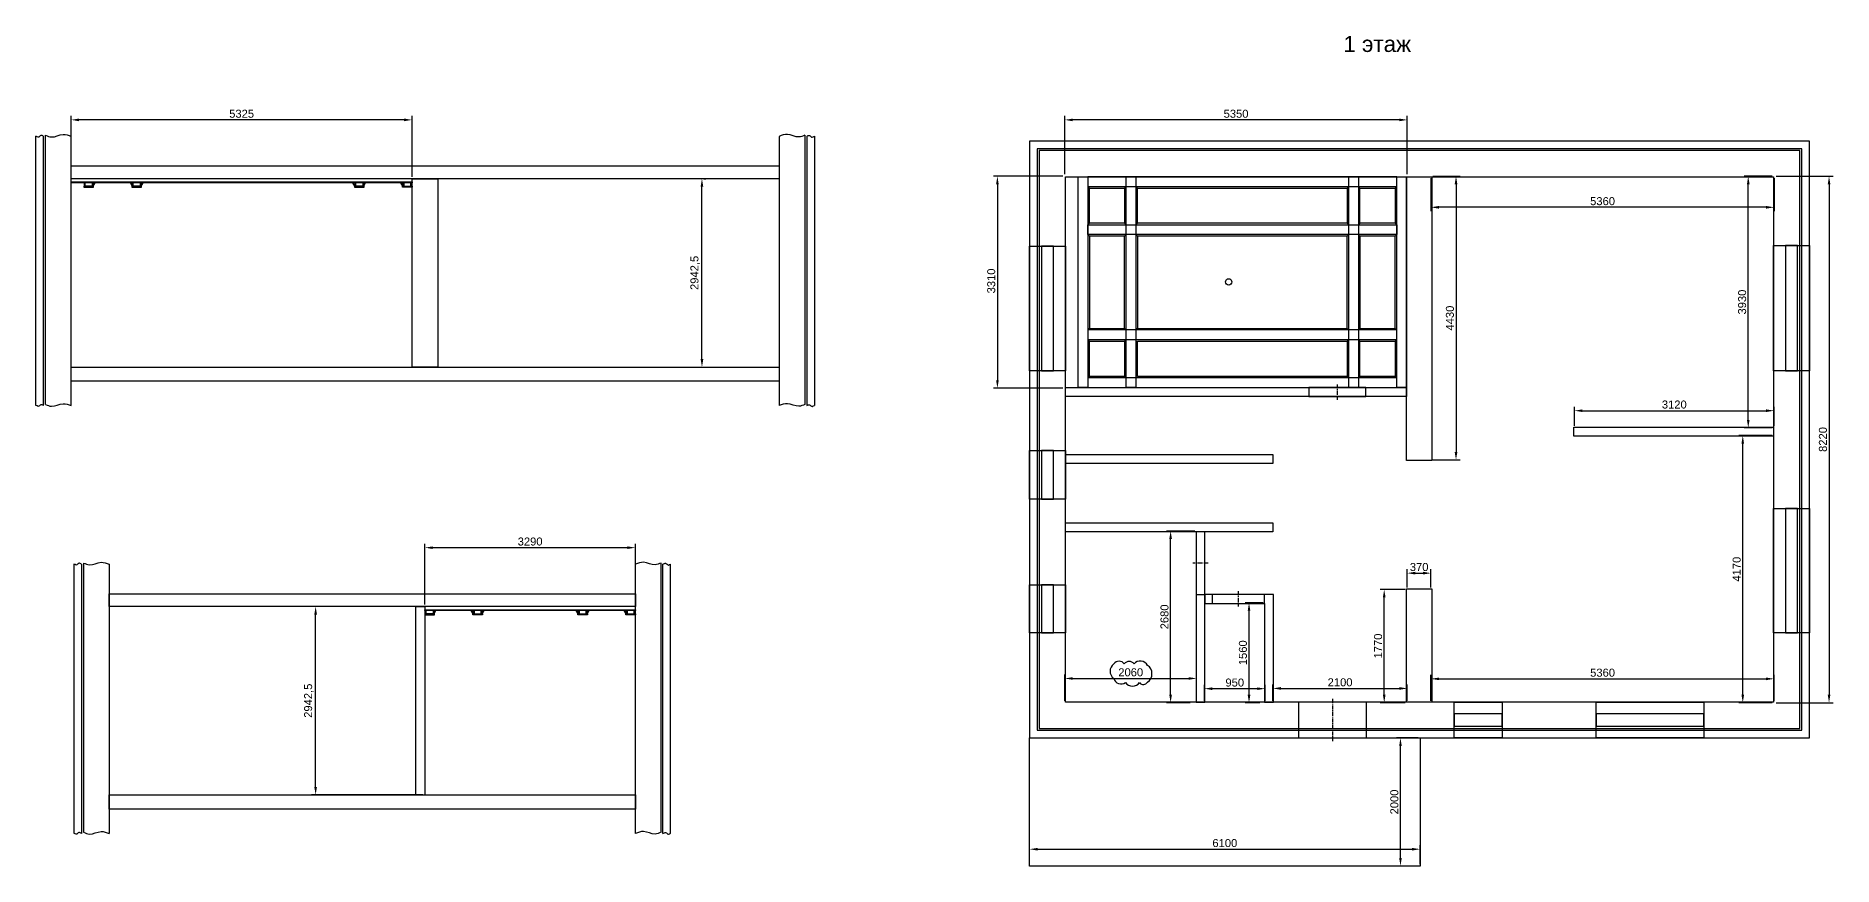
# Model space of a CAD drawing. Header units: millimetres. Extents: x -44972 to 67265, y -58031 to 15181.
# Drawn here: x -15039 to 13031, y -19928 to -6968 of the extents above; entities that cross this region are included whole.
import ezdxf

# ---------------------------------------------------------------- set-up
doc = ezdxf.new("R2010")
doc.units = ezdxf.units.MM
doc.linetypes.add('CENTER', pattern=[50.8, 31.75, -6.35, 6.35, -6.35])
for name, color, linetype in [('Axes', 4, 'Continuous'), ('Ceiling', 7, 'Continuous'), ('Dimensions', 3, 'Continuous'), ('Doors', 6, 'Continuous'), ('Marks', 1, 'Continuous'), ('Sections', 7, 'Continuous'), ('walls', 7, 'Continuous'), ('walls-putty', 7, 'Continuous'), ('Windows', 5, 'Continuous')]:
    doc.layers.add(name, color=color, linetype=linetype)
doc.styles.get("Standard").update_dxf_attribs({"font": 'arial.ttf'})
doc.dimstyles.new('ISO-50', dxfattribs={"dimscale": 50, "dimtxt": 2.5, "dimasz": 2.5, "dimexe": 1.25, "dimexo": 0.625, "dimtad": 1, "dimtxsty": 'Standard', "dimcen": 2.5, "dimadec": 0, "dimazin": 0, "dimtfac": 1, "dimtmove": 0, "dimatfit": 3, "dimfxl": 1, "dimarcsym": 0})

# ---------------------------------------------------------------- blocks, each defined once
blk = doc.blocks.new('*D37')
at = {"layer": 'Defpoints', "color": 0, "transparency": 16777216}
for p in [(-5675, -14957), (-8965, -15876), (-5675, -15876)]:
    blk.add_point(p, dxfattribs=at)
at = {"layer": 'Dimensions', "color": 0, "lineweight": -2, "transparency": 16777216}
for p, q in [((-8965, -15845), (-8965, -14895)), ((-8840, -14957), (-5800, -14957)), ((-5675, -15845), (-5675, -14895))]:
    blk.add_line(p, q, dxfattribs=at)
at = {"layer": 'Dimensions', "color": 0, "transparency": 16777216}
for points in [[(-8840, -14937), (-8840, -14978), (-8965, -14957)], [(-5800, -14937), (-5800, -14978), (-5675, -14957)]]:
    blk.add_solid(points, dxfattribs=at)
at = {"layer": 'Dimensions', "color": 0, "transparency": 16777216, "insert": (-7320, -14862), "char_height": 125, "attachment_point": 5}
blk.add_mtext('3290', dxfattribs=at)
blk = doc.blocks.new('U-profile')
at = {"color": 0}
for points in [[(150, 0), (0, 0), (0, 16), (150, 16)], [(5, 70), (21, 70), (21, 16), (5, 16)], [(129, 70), (145, 70), (145, 16), (129, 16)]]:
    blk.add_lwpolyline(points, close=True, dxfattribs=at)
blk = doc.blocks.new('*D40')
at = {"layer": 'Defpoints', "color": 0, "transparency": 16777216}
for p in [(12111, -9158), (12111, -17378), (12968, -17378)]:
    blk.add_point(p, dxfattribs=at)
at = {"layer": 'Dimensions', "color": 0, "lineweight": -2, "transparency": 16777216}
for p, q in [((12142, -9158), (13031, -9158)), ((12968, -9283), (12968, -17253)), ((12142, -17378), (13031, -17378))]:
    blk.add_line(p, q, dxfattribs=at)
at = {"layer": 'Dimensions', "color": 0, "transparency": 16777216}
for points in [[(12948, -9283), (12989, -9283), (12968, -9158)], [(12948, -17253), (12989, -17253), (12968, -17378)]]:
    blk.add_solid(points, dxfattribs=at)
at = {"layer": 'Dimensions', "color": 0, "transparency": 16777216, "insert": (12873, -13268), "char_height": 125, "attachment_point": 5, "rotation": 90}
blk.add_mtext('8220', dxfattribs=at)
blk = doc.blocks.new('*D49')
at = {"layer": 'Defpoints', "color": 0, "transparency": 16777216}
for p in [(-10670, -15876), (-8965, -15876), (-8965, -18818)]:
    blk.add_point(p, dxfattribs=at)
at = {"layer": 'Dimensions', "color": 0, "lineweight": -2, "transparency": 16777216}
for p, q in [((-8996, -15876), (-10733, -15876)), ((-10670, -18693), (-10670, -16001)), ((-8996, -18818), (-10733, -18818))]:
    blk.add_line(p, q, dxfattribs=at)
at = {"layer": 'Dimensions', "color": 0, "transparency": 16777216}
for points in [[(-10691, -16001), (-10649, -16001), (-10670, -15876)], [(-10691, -18693), (-10649, -18693), (-10670, -18818)]]:
    blk.add_solid(points, dxfattribs=at)
at = {"layer": 'Dimensions', "color": 0, "transparency": 16777216, "insert": (-10776, -17347), "char_height": 125, "attachment_point": 5, "rotation": 90}
blk.add_mtext('2942,5', dxfattribs=at)
blk = doc.blocks.new('*D50')
at = {"layer": 'Defpoints', "color": 0, "transparency": 16777216}
for p in [(-14489, -8278), (-14489, -9196), (-9164, -9196)]:
    blk.add_point(p, dxfattribs=at)
at = {"layer": 'Dimensions', "color": 0, "lineweight": -2, "transparency": 16777216}
for p, q in [((-14489, -9165), (-14489, -8215)), ((-9289, -8278), (-14364, -8278)), ((-9164, -9165), (-9164, -8215))]:
    blk.add_line(p, q, dxfattribs=at)
at = {"layer": 'Dimensions', "color": 0, "transparency": 16777216}
for points in [[(-14364, -8257), (-14364, -8299), (-14489, -8278)], [(-9289, -8257), (-9289, -8299), (-9164, -8278)]]:
    blk.add_solid(points, dxfattribs=at)
at = {"layer": 'Dimensions', "color": 0, "transparency": 16777216, "insert": (-11826, -8183), "char_height": 125, "attachment_point": 5}
blk.add_mtext('5325', dxfattribs=at)
blk = doc.blocks.new('*D51')
at = {"layer": 'Defpoints', "color": 0, "transparency": 16777216}
for p in [(-4636, -9196), (-4636, -9196), (-4636, -12139)]:
    blk.add_point(p, dxfattribs=at)
at = {"layer": 'Dimensions', "color": 0, "lineweight": -2, "transparency": 16777216}
for p, q in [((-4605, -9196), (-4573, -9196)), ((-4636, -12014), (-4636, -9321)), ((-4605, -12139), (-4573, -12139))]:
    blk.add_line(p, q, dxfattribs=at)
at = {"layer": 'Dimensions', "color": 0, "transparency": 16777216}
for points in [[(-4657, -9321), (-4615, -9321), (-4636, -9196)], [(-4657, -12014), (-4615, -12014), (-4636, -12139)]]:
    blk.add_solid(points, dxfattribs=at)
at = {"layer": 'Dimensions', "color": 0, "transparency": 16777216, "insert": (-4742, -10667), "char_height": 125, "attachment_point": 5, "rotation": 90}
blk.add_mtext('2942,5', dxfattribs=at)
blk = doc.blocks.new('*D52')
at = {"layer": 'Defpoints', "color": 0, "transparency": 16777216}
for p in [(1031, -8278), (1031, -9158), (6381, -9158)]:
    blk.add_point(p, dxfattribs=at)
at = {"layer": 'Dimensions', "color": 0, "lineweight": -2, "transparency": 16777216}
for p, q in [((1031, -9127), (1031, -8216)), ((6256, -8278), (1156, -8278)), ((6381, -9127), (6381, -8216))]:
    blk.add_line(p, q, dxfattribs=at)
at = {"layer": 'Dimensions', "color": 0, "transparency": 16777216}
for points in [[(1156, -8258), (1156, -8299), (1031, -8278)], [(6256, -8258), (6256, -8299), (6381, -8278)]]:
    blk.add_solid(points, dxfattribs=at)
at = {"layer": 'Dimensions', "color": 0, "transparency": 16777216, "insert": (3706, -8183), "char_height": 125, "attachment_point": 5}
blk.add_mtext('5350', dxfattribs=at)
blk = doc.blocks.new('*D53')
at = {"layer": 'Defpoints', "color": 0, "transparency": 16777216}
for p in [(1031, -9158), (-21, -12468), (1031, -12468)]:
    blk.add_point(p, dxfattribs=at)
at = {"layer": 'Dimensions', "color": 0, "lineweight": -2, "transparency": 16777216}
for p, q in [((1000, -9158), (-84, -9158)), ((-21, -9283), (-21, -12343)), ((1000, -12468), (-84, -12468))]:
    blk.add_line(p, q, dxfattribs=at)
at = {"layer": 'Dimensions', "color": 0, "transparency": 16777216}
for points in [[(-42, -9283), (-1, -9283), (-21, -9158)], [(-42, -12343), (-1, -12343), (-21, -12468)]]:
    blk.add_solid(points, dxfattribs=at)
at = {"layer": 'Dimensions', "color": 0, "transparency": 16777216, "insert": (-117, -10793), "char_height": 125, "attachment_point": 5, "rotation": 90}
blk.add_mtext('3310', dxfattribs=at)
blk = doc.blocks.new('*D54')
at = {"layer": 'Defpoints', "color": 0, "transparency": 16777216}
for p in [(6751, -9158), (6751, -13588), (7142, -13588)]:
    blk.add_point(p, dxfattribs=at)
at = {"layer": 'Dimensions', "color": 0, "lineweight": -2, "transparency": 16777216}
for p, q in [((6782, -9158), (7205, -9158)), ((7142, -9283), (7142, -13463)), ((6782, -13588), (7205, -13588))]:
    blk.add_line(p, q, dxfattribs=at)
at = {"layer": 'Dimensions', "color": 0, "transparency": 16777216}
for points in [[(7121, -9283), (7163, -9283), (7142, -9158)], [(7121, -13463), (7163, -13463), (7142, -13588)]]:
    blk.add_solid(points, dxfattribs=at)
at = {"layer": 'Dimensions', "color": 0, "transparency": 16777216, "insert": (7047, -11373), "char_height": 125, "attachment_point": 5, "rotation": 90}
blk.add_mtext('4430', dxfattribs=at)
blk = doc.blocks.new('*D55')
at = {"layer": 'Defpoints', "color": 0, "transparency": 16777216}
for p in [(6751, -9158), (12111, -9158), (6751, -9643)]:
    blk.add_point(p, dxfattribs=at)
at = {"layer": 'Dimensions', "color": 0, "lineweight": -2, "transparency": 16777216}
for p, q in [((6751, -9189), (6751, -9705)), ((12111, -9189), (12111, -9705)), ((11986, -9643), (6876, -9643))]:
    blk.add_line(p, q, dxfattribs=at)
at = {"layer": 'Dimensions', "color": 0, "transparency": 16777216}
for points in [[(6876, -9622), (6876, -9664), (6751, -9643)], [(11986, -9622), (11986, -9664), (12111, -9643)]]:
    blk.add_solid(points, dxfattribs=at)
at = {"layer": 'Dimensions', "color": 0, "transparency": 16777216, "insert": (9431, -9548), "char_height": 125, "attachment_point": 5}
blk.add_mtext('5360', dxfattribs=at)
blk = doc.blocks.new('*D56')
at = {"layer": 'Defpoints', "color": 0, "transparency": 16777216}
for p in [(11706, -9158), (12111, -9158), (12111, -13088)]:
    blk.add_point(p, dxfattribs=at)
at = {"layer": 'Dimensions', "color": 0, "lineweight": -2, "transparency": 16777216}
for p, q in [((12080, -9158), (11644, -9158)), ((11706, -12963), (11706, -9283)), ((12080, -13088), (11644, -13088))]:
    blk.add_line(p, q, dxfattribs=at)
at = {"layer": 'Dimensions', "color": 0, "transparency": 16777216}
for points in [[(11686, -9283), (11727, -9283), (11706, -9158)], [(11686, -12963), (11727, -12963), (11706, -13088)]]:
    blk.add_solid(points, dxfattribs=at)
at = {"layer": 'Dimensions', "color": 0, "transparency": 16777216, "insert": (11611, -11123), "char_height": 125, "attachment_point": 5, "rotation": 90}
blk.add_mtext('3930', dxfattribs=at)
blk = doc.blocks.new('*D57')
at = {"layer": 'Defpoints', "color": 0, "transparency": 16777216}
for p in [(12111, -12819), (8991, -13088), (12111, -13088)]:
    blk.add_point(p, dxfattribs=at)
at = {"layer": 'Dimensions', "color": 0, "lineweight": -2, "transparency": 16777216}
for p, q in [((8991, -13057), (8991, -12756)), ((9116, -12819), (11986, -12819)), ((12111, -13057), (12111, -12756))]:
    blk.add_line(p, q, dxfattribs=at)
at = {"layer": 'Dimensions', "color": 0, "transparency": 16777216}
for points in [[(9116, -12798), (9116, -12839), (8991, -12819)], [(11986, -12798), (11986, -12839), (12111, -12819)]]:
    blk.add_solid(points, dxfattribs=at)
at = {"layer": 'Dimensions', "color": 0, "transparency": 16777216, "insert": (10551, -12723), "char_height": 125, "attachment_point": 5}
blk.add_mtext('3120', dxfattribs=at)
blk = doc.blocks.new('*D58')
at = {"layer": 'Defpoints', "color": 0, "transparency": 16777216}
for p in [(11621, -13208), (12111, -13208), (12111, -17378)]:
    blk.add_point(p, dxfattribs=at)
at = {"layer": 'Dimensions', "color": 0, "lineweight": -2, "transparency": 16777216}
for p, q in [((12080, -13208), (11558, -13208)), ((11621, -17253), (11621, -13333)), ((12080, -17378), (11558, -17378))]:
    blk.add_line(p, q, dxfattribs=at)
at = {"layer": 'Dimensions', "color": 0, "transparency": 16777216}
for points in [[(11600, -13333), (11641, -13333), (11621, -13208)], [(11600, -17253), (11641, -17253), (11621, -17378)]]:
    blk.add_solid(points, dxfattribs=at)
at = {"layer": 'Dimensions', "color": 0, "transparency": 16777216, "insert": (11526, -15293), "char_height": 125, "attachment_point": 5, "rotation": 90}
blk.add_mtext('4170', dxfattribs=at)
blk = doc.blocks.new('*D59')
at = {"layer": 'Defpoints', "color": 0, "transparency": 16777216}
for p in [(12111, -17005), (6751, -17378), (12111, -17378)]:
    blk.add_point(p, dxfattribs=at)
at = {"layer": 'Dimensions', "color": 0, "lineweight": -2, "transparency": 16777216}
for p, q in [((6751, -17347), (6751, -16943)), ((6876, -17005), (11986, -17005)), ((12111, -17347), (12111, -16943))]:
    blk.add_line(p, q, dxfattribs=at)
at = {"layer": 'Dimensions', "color": 0, "transparency": 16777216}
for points in [[(6876, -16985), (6876, -17026), (6751, -17005)], [(11986, -16985), (11986, -17026), (12111, -17005)]]:
    blk.add_solid(points, dxfattribs=at)
at = {"layer": 'Dimensions', "color": 0, "transparency": 16777216, "insert": (9431, -16910), "char_height": 125, "attachment_point": 5}
blk.add_mtext('5360', dxfattribs=at)
blk = doc.blocks.new('*D60')
at = {"layer": 'Defpoints', "color": 0, "transparency": 16777216}
for p in [(4281, -17378), (6381, -17155), (6381, -17378)]:
    blk.add_point(p, dxfattribs=at)
at = {"layer": 'Dimensions', "color": 0, "lineweight": -2, "transparency": 16777216}
for p, q in [((4281, -17347), (4281, -17092)), ((6381, -17347), (6381, -17092)), ((4406, -17155), (6256, -17155))]:
    blk.add_line(p, q, dxfattribs=at)
at = {"layer": 'Dimensions', "color": 0, "transparency": 16777216}
for points in [[(4406, -17134), (4406, -17176), (4281, -17155)], [(6256, -17134), (6256, -17176), (6381, -17155)]]:
    blk.add_solid(points, dxfattribs=at)
at = {"layer": 'Dimensions', "color": 0, "transparency": 16777216, "insert": (5331, -17060), "char_height": 125, "attachment_point": 5}
blk.add_mtext('2100', dxfattribs=at)
blk = doc.blocks.new('*D61')
at = {"layer": 'Defpoints', "color": 0, "transparency": 16777216}
for p in [(6020, -15608), (6381, -15608), (6381, -17378)]:
    blk.add_point(p, dxfattribs=at)
at = {"layer": 'Dimensions', "color": 0, "lineweight": -2, "transparency": 16777216}
for p, q in [((6350, -15608), (5958, -15608)), ((6020, -17253), (6020, -15733)), ((6350, -17378), (5958, -17378))]:
    blk.add_line(p, q, dxfattribs=at)
at = {"layer": 'Dimensions', "color": 0, "transparency": 16777216}
for points in [[(6000, -15733), (6041, -15733), (6020, -15608)], [(6000, -17253), (6041, -17253), (6020, -17378)]]:
    blk.add_solid(points, dxfattribs=at)
at = {"layer": 'Dimensions', "color": 0, "transparency": 16777216, "insert": (5925, -16493), "char_height": 125, "attachment_point": 5, "rotation": 90}
blk.add_mtext('1770', dxfattribs=at)
blk = doc.blocks.new('*D62')
at = {"layer": 'Defpoints', "color": 0, "transparency": 16777216}
for p in [(6751, -15355), (6381, -15608), (6751, -15608)]:
    blk.add_point(p, dxfattribs=at)
at = {"layer": 'Dimensions', "color": 0, "lineweight": -2, "transparency": 16777216}
for p, q in [((6381, -15577), (6381, -15293)), ((6506, -15355), (6626, -15355)), ((6751, -15577), (6751, -15293))]:
    blk.add_line(p, q, dxfattribs=at)
at = {"layer": 'Dimensions', "color": 0, "transparency": 16777216}
for points in [[(6506, -15334), (6506, -15376), (6381, -15355)], [(6626, -15334), (6626, -15376), (6751, -15355)]]:
    blk.add_solid(points, dxfattribs=at)
at = {"layer": 'Dimensions', "color": 0, "transparency": 16777216, "insert": (6566, -15260), "char_height": 125, "attachment_point": 5}
blk.add_mtext('370', dxfattribs=at)
blk = doc.blocks.new('*D63')
at = {"layer": 'Defpoints', "color": 0, "transparency": 16777216}
for p in [(3211, -17159), (3211, -17378), (4161, -17378)]:
    blk.add_point(p, dxfattribs=at)
at = {"layer": 'Dimensions', "color": 0, "lineweight": -2, "transparency": 16777216}
for p, q in [((3211, -17347), (3211, -17097)), ((4161, -17347), (4161, -17097)), ((4036, -17159), (3336, -17159))]:
    blk.add_line(p, q, dxfattribs=at)
at = {"layer": 'Dimensions', "color": 0, "transparency": 16777216}
for points in [[(3336, -17138), (3336, -17180), (3211, -17159)], [(4036, -17138), (4036, -17180), (4161, -17159)]]:
    blk.add_solid(points, dxfattribs=at)
at = {"layer": 'Dimensions', "color": 0, "transparency": 16777216, "insert": (3686, -17064), "char_height": 125, "attachment_point": 5}
blk.add_mtext('950', dxfattribs=at)
blk = doc.blocks.new('*D64')
at = {"layer": 'Defpoints', "color": 0, "transparency": 16777216}
for p in [(3909, -15818), (4161, -15818), (4111, -17378)]:
    blk.add_point(p, dxfattribs=at)
at = {"layer": 'Dimensions', "color": 0, "lineweight": -2, "transparency": 16777216}
for p, q in [((4130, -15818), (3847, -15818)), ((3909, -17253), (3909, -15943)), ((4080, -17378), (3847, -17378))]:
    blk.add_line(p, q, dxfattribs=at)
at = {"layer": 'Dimensions', "color": 0, "transparency": 16777216}
for points in [[(3888, -15943), (3930, -15943), (3909, -15818)], [(3888, -17253), (3930, -17253), (3909, -17378)]]:
    blk.add_solid(points, dxfattribs=at)
at = {"layer": 'Dimensions', "color": 0, "transparency": 16777216, "insert": (3814, -16598), "char_height": 125, "attachment_point": 5, "rotation": 90}
blk.add_mtext('1560', dxfattribs=at)
blk = doc.blocks.new('*D65')
at = {"layer": 'Defpoints', "color": 0, "transparency": 16777216}
for p in [(2684, -14698), (3091, -14698), (3021, -17378)]:
    blk.add_point(p, dxfattribs=at)
at = {"layer": 'Dimensions', "color": 0, "lineweight": -2, "transparency": 16777216}
for p, q in [((3060, -14698), (2622, -14698)), ((2684, -17253), (2684, -14823)), ((2990, -17378), (2622, -17378))]:
    blk.add_line(p, q, dxfattribs=at)
at = {"layer": 'Dimensions', "color": 0, "transparency": 16777216}
for points in [[(2663, -14823), (2705, -14823), (2684, -14698)], [(2663, -17253), (2705, -17253), (2684, -17378)]]:
    blk.add_solid(points, dxfattribs=at)
at = {"layer": 'Dimensions', "color": 0, "transparency": 16777216, "insert": (2589, -16038), "char_height": 125, "attachment_point": 5, "rotation": 90}
blk.add_mtext('2680', dxfattribs=at)
blk = doc.blocks.new('*D66')
at = {"layer": 'Defpoints', "color": 0, "transparency": 16777216}
for p in [(3091, -16999), (1031, -17378), (3091, -17378)]:
    blk.add_point(p, dxfattribs=at)
at = {"layer": 'Marks', "color": 0, "lineweight": -2, "transparency": 16777216}
for p, q in [((1031, -17347), (1031, -16937)), ((1156, -16999), (2966, -16999)), ((3091, -17347), (3091, -16937))]:
    blk.add_line(p, q, dxfattribs=at)
at = {"layer": 'Marks', "color": 0, "transparency": 16777216}
for points in [[(1156, -16979), (1156, -17020), (1031, -16999)], [(2966, -16979), (2966, -17020), (3091, -16999)]]:
    blk.add_solid(points, dxfattribs=at)
at = {"layer": 'Marks', "color": 0, "transparency": 16777216, "insert": (2061, -16904), "char_height": 125, "attachment_point": 5}
blk.add_mtext('2060', dxfattribs=at)
blk = doc.blocks.new('*D68')
at = {"layer": 'Defpoints', "color": 0, "transparency": 16777216}
for p in [(6274, -17928), (6581, -17928), (6581, -19928)]:
    blk.add_point(p, dxfattribs=at)
at = {"layer": 'Dimensions', "color": 0, "lineweight": -2, "transparency": 16777216}
for p, q in [((6550, -17928), (6212, -17928)), ((6274, -19803), (6274, -18053)), ((6550, -19928), (6212, -19928))]:
    blk.add_line(p, q, dxfattribs=at)
at = {"layer": 'Dimensions', "color": 0, "transparency": 16777216}
for points in [[(6254, -18053), (6295, -18053), (6274, -17928)], [(6254, -19803), (6295, -19803), (6274, -19928)]]:
    blk.add_solid(points, dxfattribs=at)
at = {"layer": 'Dimensions', "color": 0, "transparency": 16777216, "insert": (6179, -18928), "char_height": 125, "attachment_point": 5, "rotation": 90}
blk.add_mtext('2000', dxfattribs=at)
blk = doc.blocks.new('*D69')
at = {"layer": 'Defpoints', "color": 0, "transparency": 16777216}
for p in [(481, -19928), (6581, -19665), (6581, -19928)]:
    blk.add_point(p, dxfattribs=at)
at = {"layer": 'Dimensions', "color": 0, "lineweight": -2, "transparency": 16777216}
for p, q in [((481, -19897), (481, -19603)), ((6581, -19897), (6581, -19603)), ((606, -19665), (6456, -19665))]:
    blk.add_line(p, q, dxfattribs=at)
at = {"layer": 'Dimensions', "color": 0, "transparency": 16777216}
for points in [[(606, -19645), (606, -19686), (481, -19665)], [(6456, -19645), (6456, -19686), (6581, -19665)]]:
    blk.add_solid(points, dxfattribs=at)
at = {"layer": 'Dimensions', "color": 0, "transparency": 16777216, "insert": (3531, -19570), "char_height": 125, "attachment_point": 5}
blk.add_mtext('6100', dxfattribs=at)

msp = doc.modelspace()

# ---------------------------------------------------------------- linework, layer by layer
at = {"layer": 'Axes', "linetype": 'CENTER', "ltscale": 2}
for p, q in [((3271.158, -15198.094), (3031.158, -15198.094)), ((3741.158, -15638.094), (3741.158, -15878.094)), ((5211.158, -17318.094), (5211.158, -17978.094))]:
    msp.add_line(p, q, dxfattribs=at)
at = {"layer": 'Ceiling'}
msp.add_line((1391.158, -9168.094), (1391.158, -12458.094), dxfattribs=at)
at = {"layer": 'Ceiling', "color": 2}
for p, q in [((1416.158, -9343.094), (1391.158, -9318.094)), ((1966.158, -9343.094), (1991.158, -9318.094)), ((2166.158, -9343.094), (2141.158, -9318.094)), ((5441.158, -9343.094), (5466.158, -9318.094)), ((5641.158, -9343.094), (5616.158, -9318.094)), ((6191.158, -9343.094), (6216.158, -9318.094)), ((1416.158, -9893.094), (1391.158, -9918.094)), ((1416.158, -10093.094), (1391.158, -10068.094)), ((1966.158, -9893.094), (1991.158, -9918.094)), ((1966.158, -10093.094), (1991.158, -10068.094)), ((2166.158, -9893.094), (2141.158, -9918.094)), ((2166.158, -10093.094), (2141.158, -10068.094)), ((5441.158, -9893.094), (5466.158, -9918.094)), ((5441.158, -10093.094), (5466.158, -10068.094)), ((5641.158, -9893.094), (5616.158, -9918.094)), ((5641.158, -10093.094), (5616.158, -10068.094)), ((6191.158, -9893.094), (6216.158, -9918.094)), ((6191.158, -10093.094), (6216.158, -10068.094)), ((1416.158, -11533.094), (1391.158, -11558.094)), ((1416.158, -11733.094), (1391.158, -11708.094)), ((1966.158, -11533.094), (1991.158, -11558.094)), ((1966.158, -11733.094), (1991.158, -11708.094)), ((2166.158, -11533.094), (2141.158, -11558.094)), ((5441.158, -11533.094), (5466.158, -11558.094)), ((5441.158, -11733.094), (5466.158, -11708.094)), ((5641.158, -11533.094), (5616.158, -11558.094)), ((5641.158, -11733.094), (5616.158, -11708.094)), ((6191.158, -11533.094), (6216.158, -11558.094)), ((6191.158, -11733.094), (6216.158, -11708.094)), ((1416.158, -12283.094), (1391.158, -12308.094)), ((1966.158, -12283.094), (1991.158, -12308.094)), ((5441.158, -12283.094), (5466.158, -12308.094)), ((5641.158, -12283.094), (5616.158, -12308.094)), ((6191.158, -12283.094), (6216.158, -12308.094))]:
    msp.add_line(p, q, dxfattribs=at)
at = {"layer": 'Ceiling', "linetype": 'CENTER', "ltscale": 2}
msp.add_line((5286.158, -12408.094), (5286.158, -12648.094), dxfattribs=at)
at = {"layer": 'Ceiling', "color": 8}
for points in [[(-14488.636, -9246.198), (-9163.636, -9246.198), (-9163.636, -9258.698), (-14488.636, -9258.698)], [(-8965.135, -15925.816), (-5675.135, -15925.816), (-5675.135, -15938.316), (-8965.135, -15938.316)]]:
    msp.add_lwpolyline(points, close=True, dxfattribs=at)
at = {"layer": 'Ceiling', "color": 2}
for points in [[(-14143.636, -9258.698), (-14143.636, -9312.698), (-14113.636, -9258.698)], [(-13533.636, -9258.698), (-13533.636, -9312.698), (-13563.636, -9258.698)], [(-13393.636, -9258.698), (-13393.636, -9312.698), (-13363.636, -9258.698)], [(-10058.636, -9258.698), (-10058.636, -9312.698), (-10088.636, -9258.698)], [(-9918.636, -9258.698), (-9918.636, -9312.698), (-9888.636, -9258.698)], [(-9308.636, -9258.698), (-9308.636, -9312.698), (-9338.636, -9258.698)], [(1416.158, -9343.094), (1966.158, -9343.094), (1966.158, -9893.094), (1416.158, -9893.094)], [(2166.158, -9343.094), (5441.158, -9343.094), (5441.158, -9893.094), (2166.158, -9893.094)], [(5641.158, -9343.094), (6191.158, -9343.094), (6191.158, -9893.094), (5641.158, -9893.094)], [(1966.158, -10093.094), (1416.158, -10093.094), (1416.158, -11533.094), (1966.158, -11533.094)], [(5441.158, -10093.094), (2166.158, -10093.094), (2166.158, -11533.094), (5441.158, -11533.094)], [(6191.158, -10093.094), (5641.158, -10093.094), (5641.158, -11533.094), (6191.158, -11533.094)], [(1416.158, -11733.094), (1966.158, -11733.094), (1966.158, -12283.094), (1416.158, -12283.094)], [(2166.158, -11733.094), (5441.158, -11733.094), (5441.158, -12283.094), (2166.158, -12283.094)], [(5641.158, -11733.094), (6191.158, -11733.094), (6191.158, -12283.094), (5641.158, -12283.094)], [(-8820.135, -15938.316), (-8820.135, -15992.316), (-8790.135, -15938.316)], [(-8210.135, -15938.316), (-8210.135, -15992.316), (-8240.135, -15938.316)], [(-8070.135, -15938.316), (-8070.135, -15992.316), (-8040.135, -15938.316)], [(-6570.135, -15938.316), (-6570.135, -15992.316), (-6600.135, -15938.316)], [(-6430.135, -15938.316), (-6430.135, -15992.316), (-6400.135, -15938.316)], [(-5820.135, -15938.316), (-5820.135, -15992.316), (-5850.135, -15938.316)]]:
    msp.add_lwpolyline(points, close=True, dxfattribs=at)
at = {"layer": 'Ceiling', "color": 6}
for points in [[(1241.158, -9168.094), (1391.158, -9168.094), (1391.158, -12458.094), (1241.158, -12458.094)], [(6216.158, -9168.094), (1391.158, -9168.094), (1391.158, -9318.094), (6216.158, -9318.094)], [(1991.158, -9168.094), (2141.158, -9168.094), (2141.158, -12458.094), (1991.158, -12458.094)], [(5466.158, -9168.094), (5616.158, -9168.094), (5616.158, -12458.094), (5466.158, -12458.094)], [(6216.158, -9168.094), (6366.158, -9168.094), (6366.158, -12458.094), (6216.158, -12458.094)], [(6216.158, -10068.094), (1391.158, -10068.094), (1391.158, -9918.094), (6216.158, -9918.094)], [(6216.158, -11558.094), (1391.158, -11558.094), (1391.158, -11708.094), (6216.158, -11708.094)], [(6216.158, -12308.094), (1391.158, -12308.094), (1391.158, -12458.094), (6216.158, -12458.094)]]:
    msp.add_lwpolyline(points, close=True, dxfattribs=at)
at = {"layer": 'Ceiling', "color": 240, "lineweight": 30, "true_color": 0xed1f24}
msp.add_circle((3591.158, -10808.094), 50, dxfattribs=at)
at = {"layer": 'Doors'}
for points in [[(5731.158, -12598.094), (5731.158, -12458.094), (4841.158, -12458.094), (4841.158, -12598.094)], [(3081.158, -15688.094), (3221.158, -15688.094), (3221.158, -14708.094), (3081.158, -14708.094)], [(4151.158, -15828.094), (4151.158, -15688.094), (3331.158, -15688.094), (3331.158, -15828.094)], [(5741.158, -17928.094), (5741.158, -17368.094), (4681.158, -17368.094), (4681.158, -17928.094)]]:
    msp.add_lwpolyline(points, close=True, dxfattribs=at)
at = {"layer": 'Marks'}
msp.add_lwpolyline([(1797.318, -16772.569, 0.52056705), (1797.318, -16999.021, 0.52056705), (1980.877, -17063.935, 0.52056705), (2197.225, -17063.935, 0.52056705), (2325.001, -17055.11, 0.52056705), (2325.001, -16794.722, 0.52056705), (2113.635, -16772.569, 0.52056705), (1960.619, -16772.569, 0.52056705)], format="xyb", close=True, dxfattribs=at)
at = {"layer": 'Sections'}
for p, q in [((-15038.636, -12737.294), (-15038.636, -8533.667)), ((-14918.636, -12739.079), (-14918.636, -8535.452)), ((-14888.636, -12721.096), (-14888.636, -8517.47)), ((-14488.636, -12739.079), (-14488.636, -8535.452)), ((-3428.636, -8535.452), (-3428.636, -12739.079)), ((-3028.636, -8517.47), (-3028.636, -12721.096)), ((-2998.636, -8535.452), (-2998.636, -12739.079)), ((-2878.636, -8533.667), (-2878.636, -12737.294)), ((-14445.135, -15213.285), (-14445.135, -19416.912)), ((-14325.135, -15215.07), (-14325.135, -19418.697)), ((-14295.135, -15197.088), (-14295.135, -19400.715)), ((-13895.135, -15215.07), (-13895.135, -19418.697)), ((-5675.135, -19418.697), (-5675.135, -15215.07)), ((-5275.135, -19400.715), (-5275.135, -15197.088)), ((-5245.135, -19418.697), (-5245.135, -15215.07)), ((-5125.135, -19416.912), (-5125.135, -15213.285))]:
    msp.add_line(p, q, dxfattribs=at)
for points in [[(-14488.636, -8996.198), (-3428.636, -8996.198), (-3428.636, -9196.198), (-14488.636, -9196.198)], [(-9163.636, -9196.198), (-8763.636, -9196.198), (-8763.636, -12138.698), (-9163.636, -12138.698)], [(-14488.636, -12138.698), (-3428.636, -12138.698), (-3428.636, -12358.698), (-14488.636, -12358.698)], [(-13895.135, -15675.816), (-5675.135, -15675.816), (-5675.135, -15875.816), (-13895.135, -15875.816)], [(-13895.135, -18818.316), (-5675.135, -18818.316), (-5675.135, -19038.316), (-13895.135, -19038.316)]]:
    msp.add_lwpolyline(points, close=True, dxfattribs=at)
msp.add_lwpolyline([(-9105.135, -18818.316), (-9105.135, -15875.816), (-8965.135, -15875.816), (-8965.135, -18818.316)], dxfattribs=at)
for points in [[(-14918.636, -8535.452), (-14933.074, -8526.612), (-14963.972, -8507.695), (-14999.257, -8566.055), (-15025.974, -8534.125), (-15038.636, -8533.667)], [(-2998.636, -8535.452), (-2984.198, -8526.612), (-2953.3, -8507.695), (-2918.015, -8566.055), (-2891.298, -8534.125), (-2878.636, -8533.667)], [(-14918.636, -12739.079), (-14933.074, -12730.239), (-14963.972, -12711.321), (-14999.257, -12769.682), (-15025.974, -12737.752), (-15038.636, -12737.294)], [(-2998.636, -12739.079), (-2984.198, -12730.239), (-2953.3, -12711.321), (-2918.015, -12769.682), (-2891.298, -12737.752), (-2878.636, -12737.294)], [(-14325.135, -15215.07), (-14339.573, -15206.23), (-14370.471, -15187.313), (-14405.756, -15245.674), (-14432.473, -15213.743), (-14445.135, -15213.285)], [(-5245.135, -15215.07), (-5230.697, -15206.23), (-5199.799, -15187.313), (-5164.514, -15245.674), (-5137.797, -15213.743), (-5125.135, -15213.285)], [(-14325.135, -19418.697), (-14339.573, -19409.857), (-14370.471, -19390.939), (-14405.756, -19449.3), (-14432.473, -19417.37), (-14445.135, -19416.912)], [(-5245.135, -19418.697), (-5230.697, -19409.857), (-5199.799, -19390.939), (-5164.514, -19449.3), (-5137.797, -19417.37), (-5125.135, -19416.912)]]:
    msp.add_open_spline(points, degree=3, knots=[0, 0, 0, 0, 44.112267371, 94.402646749, 132.507367863, 132.507367863, 132.507367863, 132.507367863], dxfattribs=at)
for points in [[(-14888.636, -8517.47), (-14795.843, -8545.26), (-14615.897, -8506.027), (-14488.636, -8535.452)], [(-3028.636, -8517.47), (-3121.43, -8545.26), (-3301.375, -8506.027), (-3428.636, -8535.452)], [(-14888.636, -12721.096), (-14795.843, -12748.887), (-14615.897, -12709.653), (-14488.636, -12739.079)], [(-3028.636, -12721.096), (-3121.43, -12748.887), (-3301.375, -12709.653), (-3428.636, -12739.079)], [(-14295.135, -15197.088), (-14202.341, -15224.879), (-14022.396, -15185.645), (-13895.135, -15215.07)], [(-5275.135, -15197.088), (-5367.928, -15224.879), (-5547.874, -15185.645), (-5675.135, -15215.07)], [(-14295.135, -19400.715), (-14202.341, -19428.505), (-14022.396, -19389.272), (-13895.135, -19418.697)], [(-5275.135, -19400.715), (-5367.928, -19428.505), (-5547.874, -19389.272), (-5675.135, -19418.697)]]:
    msp.add_spline(points, degree=3, dxfattribs=at)
at = {"layer": 'walls'}
for points in [[(481.158, -17928.094), (12661.158, -17928.094), (12661.158, -8608.094), (481.158, -8608.094)], [(601.158, -17808.094), (12541.158, -17808.094), (12541.158, -8728.094), (601.158, -8728.094)], [(631.158, -17778.094), (12511.158, -17778.094), (12511.158, -8758.094), (631.158, -8758.094)], [(6581.158, -19928.094), (481.158, -19928.094), (481.158, -17928.094), (6581.158, -17928.094)]]:
    msp.add_lwpolyline(points, close=True, dxfattribs=at)
at = {"layer": 'walls-putty'}
for points in [[(1041.158, -9168.094), (12101.158, -9168.094), (12101.158, -17368.094), (1041.158, -17368.094)], [(6366.158, -9168.094), (6766.158, -9168.094), (6766.158, -13598.094), (6366.158, -13598.094)], [(1041.158, -12458.094), (6366.158, -12458.094), (6366.158, -12598.094), (1041.158, -12598.094)], [(8981.158, -13078.094), (12101.158, -13078.094), (12101.158, -13218.094), (8981.158, -13218.094)], [(1041.158, -13503.094), (4281.158, -13503.094), (4281.158, -13643.094), (1041.158, -13643.094)], [(1041.158, -14568.094), (4281.158, -14568.094), (4281.158, -14708.094), (1041.158, -14708.094)], [(3081.158, -17368.094), (3221.158, -17368.094), (3221.158, -14708.094), (3081.158, -14708.094)], [(4291.158, -15688.094), (3221.158, -15688.094), (3221.158, -15828.094), (4151.158, -15828.094), (4151.158, -17368.094), (4291.158, -17368.094)], [(6366.158, -15598.094), (6766.158, -15598.094), (6766.158, -17368.094), (6366.158, -17368.094)]]:
    msp.add_lwpolyline(points, close=True, dxfattribs=at)
at = {"layer": 'Windows'}
for points in [[(481.158, -10248.094), (1041.158, -10248.094), (1041.158, -12198.094), (481.158, -12198.094)], [(666.158, -12198.094), (856.158, -12198.094), (856.158, -10248.094), (666.158, -10248.094)], [(12101.158, -10238.094), (12661.158, -10238.094), (12661.158, -12198.094), (12101.158, -12198.094)], [(12286.158, -12198.094), (12476.158, -12198.094), (12476.158, -10238.094), (12286.158, -10238.094)], [(481.158, -13438.094), (1041.158, -13438.094), (1041.158, -14198.094), (481.158, -14198.094)], [(666.158, -14198.094), (856.158, -14198.094), (856.158, -13438.094), (666.158, -13438.094)], [(12101.158, -14348.094), (12661.158, -14348.094), (12661.158, -16288.094), (12101.158, -16288.094)], [(12286.158, -16288.094), (12476.158, -16288.094), (12476.158, -14348.094), (12286.158, -14348.094)], [(481.158, -15538.094), (1041.158, -15538.094), (1041.158, -16288.094), (481.158, -16288.094)], [(666.158, -16288.094), (856.158, -16288.094), (856.158, -15538.094), (666.158, -15538.094)], [(7111.158, -17928.094), (7111.158, -17368.094), (7861.158, -17368.094), (7861.158, -17928.094)], [(9331.158, -17928.094), (9331.158, -17368.094), (11011.158, -17368.094), (11011.158, -17928.094)], [(7861.158, -17743.094), (7861.158, -17553.094), (7111.158, -17553.094), (7111.158, -17743.094)], [(11011.158, -17743.094), (11011.158, -17553.094), (9331.158, -17553.094), (9331.158, -17743.094)]]:
    msp.add_lwpolyline(points, close=True, dxfattribs=at)

# ---------------------------------------------------------------- block references
at = {"layer": 'Ceiling', "color": 6, "xscale": -1}
for p in [(-14138.636, -9328.698), (-13388.636, -9328.698), (-9913.636, -9328.698), (-8815.135, -16008.316)]:
    msp.add_blockref('U-profile', p, dxfattribs=at)
at = {"layer": 'Ceiling', "color": 6}
for p in [(-9313.636, -9328.698), (-8215.135, -16008.316), (-6575.135, -16008.316), (-5825.135, -16008.316)]:
    msp.add_blockref('U-profile', p, dxfattribs=at)

# ---------------------------------------------------------------- texts
msp.add_text('1 этаж', height=250).set_placement((5382.206, -7217.728))

# ---------------------------------------------------------------- dimensions: what is measured, and where the dimension line sits
at = {"layer": 'Dimensions'}
for base, p1, p2, angle, picture, middle in [((-14488.636, -8277.802), (-9163.636, -9196.198), (-14488.636, -9196.198), 180, '*D50', (-11826.136, -8182.687)), ((7142.159, -13588.094), (6751.158, -9158.094), (6751.158, -13588.094), 90, '*D54', (7047.045, -11373.094)), ((11706.481, -9158.094), (12111.158, -13088.094), (12111.158, -9158.094), 90, '*D56', (11611.367, -11123.094)), ((12968.463, -17378.094), (12111.158, -9158.094), (12111.158, -17378.094), 90, '*D40', (12873.391, -13268.094)), ((11620.607, -13208.094), (12111.158, -17378.094), (12111.158, -13208.094), 90, '*D58', (11525.535, -15293.094)), ((2684.316, -14698.094), (3021.158, -17378.094), (3091.158, -14698.094), 90, '*D65', (2589.244, -16038.094)), ((6020.438, -15608.094), (6381.158, -17378.094), (6381.158, -15608.094), 90, '*D61', (5925.367, -16493.094)), ((-10670.017, -15875.816), (-8965.135, -18818.316), (-8965.135, -15875.816), 90, '*D49', (-10776.387, -17347.066)), ((3909.265, -15818.094), (4111.158, -17378.094), (4161.158, -15818.094), 90, '*D64', (3814.194, -16598.094)), ((6274.436, -17928.094), (6581.158, -19928.094), (6581.158, -17928.094), 90, '*D68', (6179.364, -18928.094))]:
    dim = msp.add_linear_dim(base=base, p1=p1, p2=p2, angle=angle, dimstyle='ISO-50', dxfattribs=at)
    dim.commit()
    dim.dimension.update_dxf_attribs({"geometry": picture, "text_midpoint": middle})
for base, p1, p2, picture, middle in [((1031.158, -8278.5), (6381.158, -9158.094), (1031.158, -9158.094), '*D52', (3706.158, -8183.385)), ((6751.158, -9642.78), (12111.158, -9158.094), (6751.158, -9158.094), '*D55', (9431.158, -9547.665)), ((12111.158, -12818.519), (8991.158, -13088.094), (12111.158, -13088.094), '*D57', (10551.158, -12723.404)), ((-5675.135, -14957.42), (-8965.135, -15875.816), (-5675.135, -15875.816), '*D37', (-7320.135, -14862.306)), ((6751.158, -15355.007), (6381.158, -15608.094), (6751.158, -15608.094), '*D62', (6566.158, -15259.893)), ((12111.158, -17005.356), (6751.158, -17378.094), (12111.158, -17378.094), '*D59', (9431.158, -16910.242)), ((3211.158, -17159.291), (4161.158, -17378.094), (3211.158, -17378.094), '*D63', (3686.158, -17064.219)), ((6381.158, -17154.729), (4281.158, -17378.094), (6381.158, -17378.094), '*D60', (5331.158, -17059.657)), ((6581.158, -19665.363), (481.158, -19928.094), (6581.158, -19928.094), '*D69', (3531.158, -19570.292))]:
    dim = msp.add_linear_dim(base=base, p1=p1, p2=p2, dimstyle='ISO-50', dxfattribs=at)
    dim.commit()
    dim.dimension.update_dxf_attribs({"geometry": picture, "text_midpoint": middle})
for base, p1, p2, picture, middle in [((-4635.776, -9196.198), (-4635.776, -12138.698), (-4635.776, -9196.198), '*D51', (-4635.776, -10667.448)), ((-21.435, -12468.094), (1031.158, -9158.094), (1031.158, -12468.094), '*D53', (-21.435, -10793.094))]:
    dim = msp.add_linear_dim(base=base, p1=p1, p2=p2, angle=90, dimstyle='ISO-50', dxfattribs=at)
    dim.commit()
    dim.dimension.update_dxf_attribs({"geometry": picture, "text_midpoint": middle, "dimtype": 160})
at = {"layer": 'Marks'}
dim = msp.add_linear_dim(base=(3091.158, -16999.496), p1=(1031.158, -17378.094), p2=(3091.158, -17378.094), dimstyle='ISO-50', dxfattribs=at)
dim.commit()
dim.dimension.update_dxf_attribs({"geometry": '*D66', "text_midpoint": (2061.158, -16904.424)})

doc.saveas('drawing.dxf')
